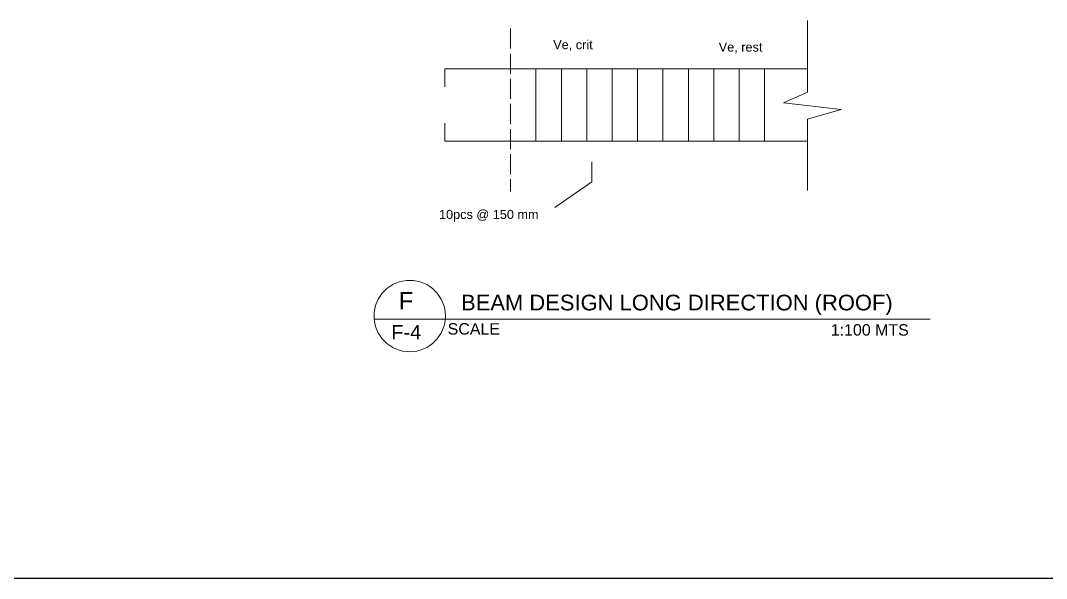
# Model space of a CAD drawing. Header units: millimetres. Extents: x 2391 to 3323, y 1596 to 2537.
# Drawn here: x 2850.2 to 3003.3, y 1828 to 1911.3 of the extents above; entities that cross this region are included whole.
import ezdxf

# ---------------------------------------------------------------- set-up
doc = ezdxf.new("R2010")
doc.units = ezdxf.units.MM
doc.linetypes.add('ACAD_ISO02W100', pattern=[15, 12, -3])
for name, color, linetype in [('colums', 100, 'Continuous'), ('LETTERS', 150, 'Continuous'), ('Roof', 130, 'Continuous'), ('TEXT', 130, 'Continuous')]:
    doc.layers.add(name, color=color, linetype=linetype)
doc.styles.get("Standard").update_dxf_attribs({"font": 'arial.ttf'})

msp = doc.modelspace()

# ---------------------------------------------------------------- linework, layer by layer
at = {"color": 11, "true_color": 0xf27172}
msp.add_line((3009.654, 1828.002), (2684.734, 1828.002), dxfattribs=at)
at = {"layer": 'colums', "linetype": 'ACAD_ISO02W100', "lineweight": 13, "ltscale": 0.25}
msp.add_line((2923.291, 1910.09), (2923.291, 1885.761), dxfattribs=at)
at = {"layer": 'LETTERS', "lineweight": 13}
msp.add_line((2902.935, 1866.734), (2985.92, 1866.734), dxfattribs=at)
msp.add_circle((2908.245, 1867.178), 5.328, dxfattribs=at)
at = {"layer": 'Roof', "lineweight": 13, "ltscale": 0.25}
for p, q in [((2967.617, 1904.09), (2967.617, 1911.29)), ((2913.467, 1904.09), (2967.617, 1904.09)), ((2913.467, 1904.09), (2913.467, 1901.383)), ((2923.291, 1904.09), (2925.248, 1904.09)), ((2923.291, 1904.09), (2926.737, 1904.09)), ((2923.291, 1904.09), (2927.082, 1904.09)), ((2926.737, 1904.09), (2925.248, 1904.09)), ((2927.082, 1904.09), (2927.082, 1893.26)), ((2930.872, 1904.09), (2930.872, 1893.26)), ((2934.663, 1904.09), (2934.663, 1893.26)), ((2938.453, 1904.09), (2938.453, 1893.26)), ((2942.244, 1904.09), (2942.244, 1893.26)), ((2946.034, 1904.09), (2946.034, 1893.26)), ((2949.825, 1904.09), (2949.825, 1893.26)), ((2953.615, 1904.09), (2953.615, 1893.26)), ((2957.406, 1904.09), (2957.406, 1893.26)), ((2961.196, 1904.09), (2961.196, 1893.26)), ((2967.617, 1904.09), (2967.617, 1900.612)), ((2967.617, 1900.612), (2964.002, 1899.017)), ((2964.002, 1899.017), (2972.648, 1897.984)), ((2972.648, 1897.984), (2967.617, 1896.577)), ((2913.467, 1893.26), (2913.467, 1895.968)), ((2967.617, 1896.577), (2967.617, 1893.26)), ((2967.617, 1893.26), (2913.467, 1893.26)), ((2967.617, 1893.26), (2967.617, 1885.892)), ((2935.401, 1887.227), (2935.401, 1890.201)), ((2929.879, 1883.397), (2935.401, 1887.227))]:
    msp.add_line(p, q, dxfattribs=at)

# ---------------------------------------------------------------- texts
at = {"layer": 'LETTERS'}
for s, height, p in [('Ve, crit', 1.3538, (2929.662, 1907.005)), ('Ve, rest', 1.3538, (2954.358, 1906.649)), ('10pcs @ 150 mm', 1.35375, (2912.621, 1881.672))]:
    msp.add_text(s, height=height, dxfattribs=at).set_placement(p)
at = {"layer": 'TEXT'}
for s, height, p in [('F', 2.558, (2906.6, 1868.185)), ('BEAM DESIGN LONG DIRECTION (ROOF)', 2.34448, (2915.91, 1868.018)), ('F-4', 2.1313, (2905.492, 1863.691)), ('SCALE', 1.7051, (2913.908, 1864.408)), ('          1:100 MTS', 1.70508, (2964.458, 1864.257))]:
    msp.add_text(s, height=height, dxfattribs=at).set_placement(p)

doc.saveas('drawing.dxf')
